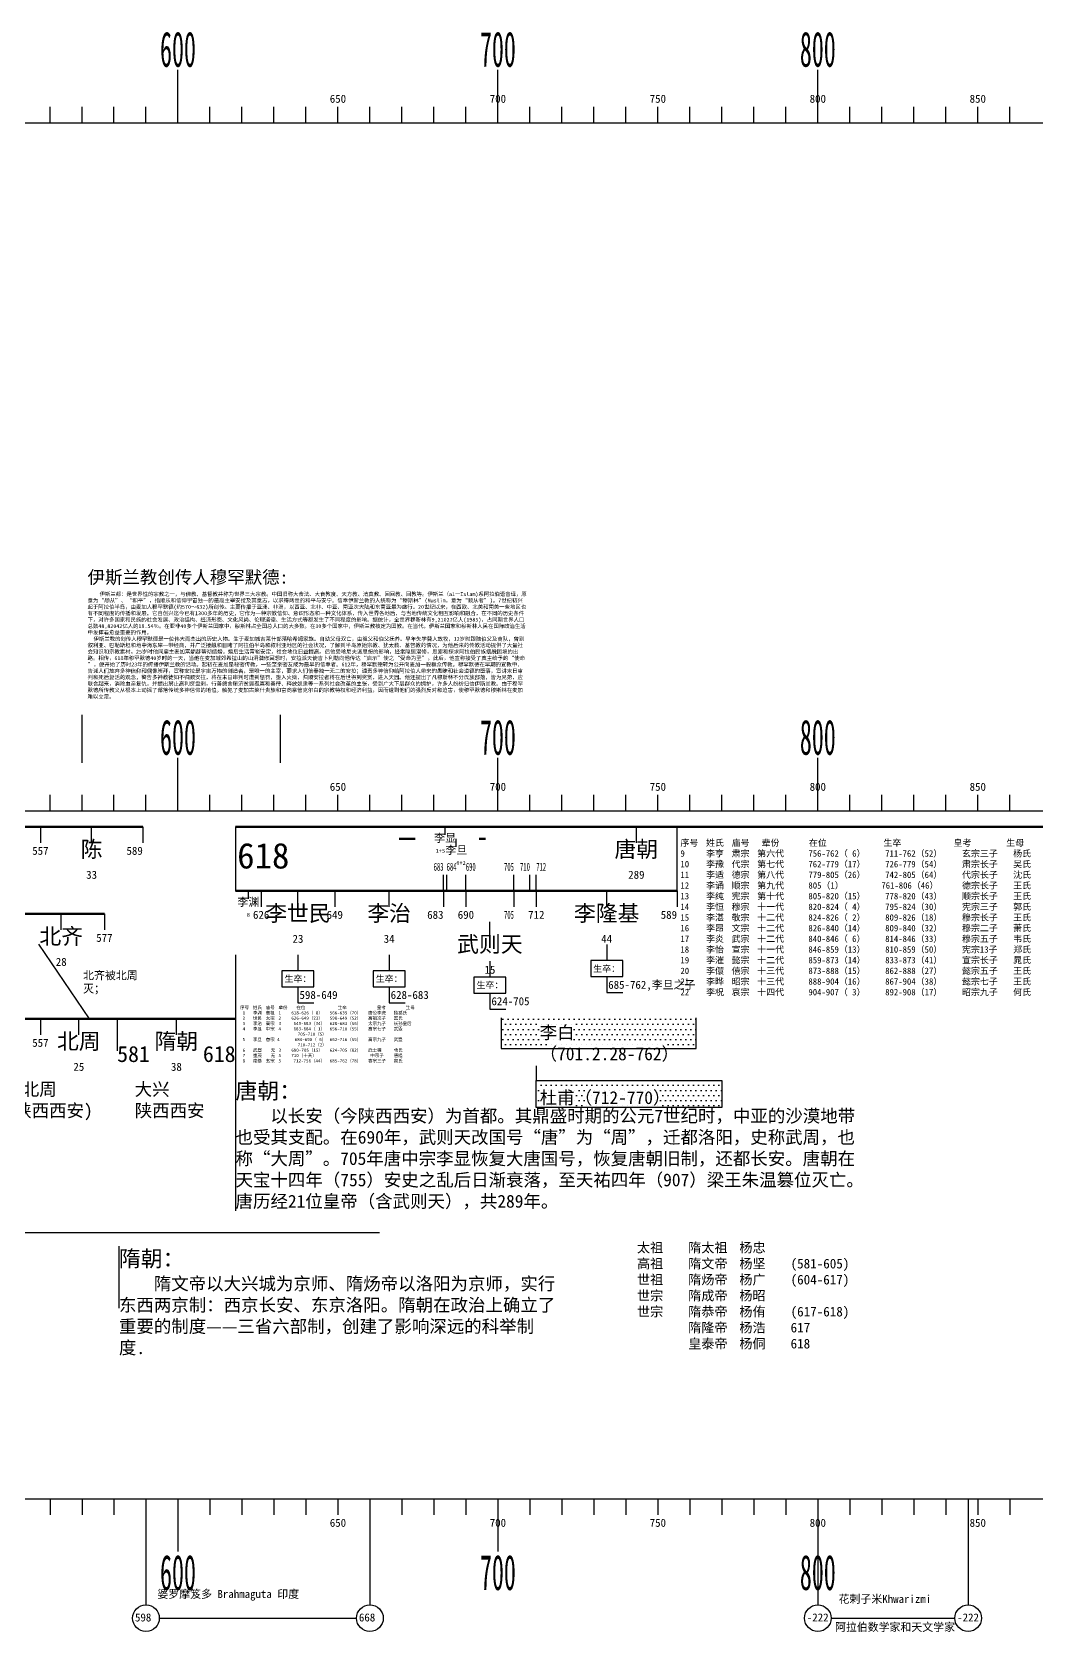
# Model space of a CAD drawing. Header units: millimetres. Extents: x 832 to 7246, y 34 to 740.
# Drawn here: x 5593.2 to 5907, y 239.7 to 739.7 of the extents above; entities that cross this region are included whole.
import ezdxf
from ezdxf.enums import TextEntityAlignment as Align

# ---------------------------------------------------------------- set-up
doc = ezdxf.new("R2010")
doc.units = ezdxf.units.MM
doc.header["$LTSCALE"] = 0.3
for name, color, linetype in [('event', 7, 'Continuous'), ('maths', 7, 'Continuous'), ('talent', 7, 'Continuous'), ('基准', 7, 'Continuous'), ('朝代', 7, 'Continuous')]:
    doc.layers.add(name, color=color, linetype=linetype)
doc.layers.add('粗线', color=5, linetype='Continuous', lineweight=50)
doc.styles.add('a2.5', font='', dxfattribs={"height": 2.5})
doc.styles.get("Standard").update_dxf_attribs({"font": ''})
doc.styles.get('a2.5').set_extended_font_data('SimSun')
doc.styles.get('Standard').set_extended_font_data('SimSun')
pattern_1 = [(0, (0, 180.3286), (0.79375, 1.5875), [0, -1.5875])]

# ---------------------------------------------------------------- blocks, each defined once
blk = doc.blocks.new('h1')
blk.add_line((0, 0), (0, 5))
blk.add_attdef('22', text='', height=2.5).set_placement((0, 7.5), align=Align.MIDDLE_CENTER)
blk = doc.blocks.new('h8')
at = {"layer": '朝代', "color": 7}
blk.add_line((0, 0), (0, 16.5), dxfattribs=at)
at = {"layer": '朝代', "color": 1, "width": 0.5}
blk.add_attdef('00', text='', height=11, dxfattribs=at).set_placement((0, 23), align=Align.MIDDLE_CENTER)
blk = doc.blocks.new('time')
at = {"layer": '朝代'}
blk.add_line((0, 0), (0, -5), dxfattribs=at)
blk.add_attdef('22', text='', height=2.5, dxfattribs=at).set_placement((0, -7.5), align=Align.MIDDLE_CENTER)
blk = doc.blocks.new('dynasty')
at = {"layer": '基准'}
blk.add_line((0, -5), (0, 0), dxfattribs=at)
at = {"layer": '朝代', "color": 1}
for tag, height, p in [('chao', 5, (0, -7)), ('始终', 2.5, (0, -11)), ('时间', 2.5, (0, -15))]:
    blk.add_attdef(tag, text='', height=height, dxfattribs=at).set_placement(p, align=Align.MIDDLE_CENTER)
blk = doc.blocks.new('event')
at = {"layer": 'event', "color": 5}
for p, q in [((5, -5), (-5, -5)), ((-5, -5), (-5, -10)), ((5, -10), (5, -5)), ((-5, -10), (0, -10)), ((0, -10), (2.5, -10)), ((0, -10), (0, -15)), ((2.5, -10), (5, -10)), ((0, -15), (5, -15))]:
    blk.add_line(p, q, dxfattribs=at)
blk.add_lwpolyline([(0, 0), (0, -5)], dxfattribs=at)
at = {"layer": 'event'}
blk.add_attdef('简要：', text='', height=2, dxfattribs=at).set_placement((0, -7.5), align=Align.MIDDLE_CENTER)
blk.add_attdef('事件', text='', height=2.5, dxfattribs=at).set_placement((0.48, -12.54), align=Align.MIDDLE_LEFT)
blk = doc.blocks.new('ma')
at = {"layer": 'maths'}
blk.add_line((0, 0), (0, -33.12), dxfattribs=at)
blk.add_circle((0, -37.29), 4.17, dxfattribs=at)
at = {"layer": 'maths', "style": 'a2.5'}
blk.add_attdef('AAAA', (-3.44, -38.32), '', height=2.5, dxfattribs=at)

msp = doc.modelspace()

# ---------------------------------------------------------------- hatches: boundary and pattern name
at = {"layer": 'talent'}
h = msp.add_hatch(dxfattribs=at)
h.set_pattern_fill('DOTS', color=256, style=0)
h.set_pattern_definition(pattern_1)
h.paths.add_polyline_path([(5800.808, 431.622), (5739.808, 431.622), (5739.808, 421.989), (5800.808, 421.989)])
h = msp.add_hatch(dxfattribs=at)
h.set_pattern_fill('DOTS', color=256, style=0)
h.set_pattern_definition(pattern_1)
h.paths.add_polyline_path([(5750.796, 412.063), (5750.796, 403.542), (5808.763, 403.542), (5808.763, 412.063)])

# ---------------------------------------------------------------- linework, layer by layer
for p, q in [((5656.809, 491.294), (5656.809, 471.294)), ((5794.809, 471.294), (5794.809, 491.294))]:
    msp.add_line(p, q)
at = {"layer": 'event'}
for p, q in [((5608.809, 511.294), (5608.809, 526.294)), ((5670.809, 511.294), (5670.809, 526.294))]:
    msp.add_line(p, q, dxfattribs=at)
at = {"layer": 'maths'}
for p, q in [((5595.198, 454.588), (5611.046, 431.294)), ((5632.977, 244.007), (5694.642, 244.007)), ((5842.978, 244.007), (5881.642, 244.007))]:
    msp.add_line(p, q, dxfattribs=at)
at = {"layer": 'talent'}
for p, q in [((5739.808, 431.622), (5739.808, 421.989)), ((5800.808, 421.989), (5800.808, 431.622)), ((5739.808, 421.989), (5800.808, 421.989)), ((5750.763, 416.622), (5750.763, 412.063)), ((5750.763, 412.063), (5808.763, 412.063)), ((5750.796, 403.542), (5750.796, 412.063)), ((5808.763, 412.063), (5808.763, 403.542)), ((5808.763, 403.542), (5750.796, 403.542))]:
    msp.add_line(p, q, dxfattribs=at)
at = {"layer": '基准'}
for p, q in [((5598.809, 711.294), (5598.809, 716.294)), ((5608.809, 711.294), (5608.809, 716.294)), ((5618.809, 711.294), (5618.809, 716.294)), ((5628.809, 711.294), (5628.809, 716.294)), ((5648.809, 711.294), (5648.809, 716.294)), ((5658.809, 711.294), (5658.809, 716.294)), ((5668.809, 711.294), (5668.809, 716.294)), ((5678.809, 711.294), (5678.809, 716.294)), ((5698.809, 711.294), (5698.809, 716.294)), ((5708.809, 711.294), (5708.809, 716.294)), ((5718.809, 711.294), (5718.809, 716.294)), ((5728.809, 711.294), (5728.809, 716.294)), ((5748.809, 711.294), (5748.809, 716.294)), ((5758.809, 711.294), (5758.809, 716.294)), ((5768.809, 711.294), (5768.809, 716.294)), ((5778.809, 711.294), (5778.809, 716.294)), ((5798.809, 711.294), (5798.809, 716.294)), ((5808.809, 711.294), (5808.809, 716.294)), ((5818.809, 711.294), (5818.809, 716.294)), ((5828.809, 711.294), (5828.809, 716.294)), ((5848.809, 711.294), (5848.809, 716.294)), ((5858.809, 711.294), (5858.809, 716.294)), ((5868.809, 711.294), (5868.809, 716.294)), ((5878.809, 711.294), (5878.809, 716.294)), ((5898.809, 711.294), (5898.809, 716.294)), ((838.809, 711.294), (7238.809, 711.294)), ((5598.809, 496.294), (5598.809, 501.294)), ((5608.809, 496.294), (5608.809, 501.294)), ((5618.809, 496.294), (5618.809, 501.294)), ((5628.809, 496.294), (5628.809, 501.294)), ((5648.809, 496.294), (5648.809, 501.294)), ((5658.809, 496.294), (5658.809, 501.294)), ((5668.809, 496.294), (5668.809, 501.294)), ((5678.809, 496.294), (5678.809, 501.294)), ((5698.809, 496.294), (5698.809, 501.294)), ((5708.809, 496.294), (5708.809, 501.294)), ((5718.809, 496.294), (5718.809, 501.294)), ((5728.809, 496.294), (5728.809, 501.294)), ((5748.809, 496.294), (5748.809, 501.294)), ((5758.809, 496.294), (5758.809, 501.294)), ((5768.809, 496.294), (5768.809, 501.294)), ((5778.809, 496.294), (5778.809, 501.294)), ((5798.809, 496.294), (5798.809, 501.294)), ((5808.809, 496.294), (5808.809, 501.294)), ((5818.809, 496.294), (5818.809, 501.294)), ((5828.809, 496.294), (5828.809, 501.294)), ((5848.809, 496.294), (5848.809, 501.294)), ((5858.809, 496.294), (5858.809, 501.294)), ((5868.809, 496.294), (5868.809, 501.294)), ((5878.809, 496.294), (5878.809, 501.294)), ((5898.809, 496.294), (5898.809, 501.294)), ((838.809, 496.294), (7238.809, 496.294)), ((838.809, 281.294), (7238.809, 281.294)), ((838.809, 281.294), (7238.809, 281.294)), ((838.809, 281.294), (7238.809, 281.294)), ((838.809, 281.294), (7238.809, 281.294)), ((838.809, 281.294), (7238.809, 281.294)), ((5598.809, 281.294), (5598.809, 276.294)), ((5608.809, 281.294), (5608.809, 276.294)), ((5618.809, 281.294), (5618.809, 276.294)), ((5628.809, 281.294), (5628.809, 276.294)), ((5648.809, 281.294), (5648.809, 276.294)), ((5658.809, 281.294), (5658.809, 276.294)), ((5668.809, 281.294), (5668.809, 276.294)), ((5678.809, 281.294), (5678.809, 276.294)), ((5698.809, 281.294), (5698.809, 276.294)), ((5708.809, 281.294), (5708.809, 276.294)), ((5718.809, 281.294), (5718.809, 276.294)), ((5728.809, 281.294), (5728.809, 276.294)), ((5748.809, 281.294), (5748.809, 276.294)), ((5758.809, 281.294), (5758.809, 276.294)), ((5768.809, 281.294), (5768.809, 276.294)), ((5778.809, 281.294), (5778.809, 276.294)), ((5798.809, 281.294), (5798.809, 276.294)), ((5808.809, 281.294), (5808.809, 276.294)), ((5818.809, 281.294), (5818.809, 276.294)), ((5828.809, 281.294), (5828.809, 276.294)), ((5848.809, 281.294), (5848.809, 276.294)), ((5858.809, 281.294), (5858.809, 276.294)), ((5868.809, 281.294), (5868.809, 276.294)), ((5878.809, 281.294), (5878.809, 276.294)), ((5898.809, 281.294), (5898.809, 276.294))]:
    msp.add_line(p, q, dxfattribs=at)
at = {"layer": '朝代'}
for p, q in [((5656.809, 451.294), (5656.809, 371.294)), ((5620.352, 360.292), (5620.352, 340.885))]:
    msp.add_line(p, q, dxfattribs=at)
at = {"layer": '朝代', "color": 4, "lineweight": 30}
msp.add_line((5351.811, 364.47), (5701.811, 364.47), dxfattribs=at)
at = {"layer": '粗线', "color": 2}
msp.add_line((5540.811, 491.294), (5627.811, 491.294), dxfattribs=at)
at = {"layer": '粗线'}
for p, q in [((5595.809, 491.294), (5627.809, 491.294)), ((5656.809, 491.294), (5656.809, 491.294)), ((5656.809, 491.294), (5945.809, 491.294)), ((5664.809, 471.294), (5687.809, 471.294)), ((5750.809, 471.294), (5794.809, 471.294)), ((5588.809, 464.088), (5615.809, 464.088)), ((5573.809, 431.294), (5595.809, 431.294)), ((5619.809, 431.294), (5656.809, 431.294))]:
    msp.add_line(p, q, dxfattribs=at)
at = {"layer": '粗线', "color": 3}
for p, q in [((5721.809, 491.294), (5722.809, 491.294)), ((5707.949, 487.518), (5712.949, 487.518)), ((5721.809, 471.294), (5722.809, 471.294)), ((5743.809, 471.294), (5748.809, 471.294)), ((5595.809, 431.294), (5619.809, 431.294))]:
    msp.add_line(p, q, dxfattribs=at)
at = {"layer": '粗线', "color": 7}
for p, q in [((5722.809, 491.294), (5728.809, 491.294)), ((5732.91, 487.518), (5734.91, 487.518)), ((5722.809, 471.294), (5728.809, 471.294)), ((5748.809, 471.294), (5750.809, 471.294))]:
    msp.add_line(p, q, dxfattribs=at)
at = {"layer": '粗线', "color": 4}
msp.add_line((5656.809, 471.294), (5664.809, 471.294), dxfattribs=at)
at = {"layer": '粗线', "color": 1}
for p, q in [((5687.809, 471.294), (5721.809, 471.294)), ((5728.809, 471.294), (5743.809, 471.294))]:
    msp.add_line(p, q, dxfattribs=at)

# ---------------------------------------------------------------- block references
at = {"layer": 'event'}
for p, values in [((5676.309, 451.294), {'简要：': '生卒：', '事件': '598-649'}), ((5704.809, 451.294), {'简要：': '生卒：', '事件': '628-683'}), ((5772.809, 454.462), {'简要：': '生卒：', '事件': '685-762,李旦之子'}), ((5736.309, 449.329), {'简要：': '生卒：', '事件': '624-705'})]:
    msp.add_blockref('event', p, dxfattribs=at).add_auto_attribs(values)
at = {"layer": 'maths'}
for p, values in [((5628.809, 281.294), {'AAAA': '598'}), ((5698.809, 281.294), {'AAAA': '668'}), ((5838.811, 281.294), {'AAAA': '-222'}), ((5885.809, 281.294), {'AAAA': '-222'})]:
    msp.add_blockref('ma', p, dxfattribs=at).add_auto_attribs(values)
at = {"layer": '基准'}
for name, p, values in [('h8', (5638.809, 711.294), {'00': '600'}), ('h8', (5738.809, 711.294), {'00': '700'}), ('h8', (5838.809, 711.294), {'00': '800'}), ('h1', (5688.809, 711.294), {'22': '650'}), ('h1', (5788.809, 711.294), {'22': '750'}), ('h1', (5888.809, 711.294), {'22': '850'}), ('h8', (5638.809, 496.294), {'00': '600'}), ('h8', (5738.809, 496.294), {'00': '700'}), ('h8', (5838.809, 496.294), {'00': '800'}), ('h1', (5688.809, 496.294), {'22': '650'}), ('h1', (5788.809, 496.294), {'22': '750'}), ('h1', (5888.809, 496.294), {'22': '850'})]:
    msp.add_blockref(name, p, dxfattribs=at).add_auto_attribs(values)
ref = msp.add_blockref('h1', (5738.809, 711.294), dxfattribs=at)
ref.add_attrib('22', '700', dxfattribs={"layer": '0', "color": 1, "height": 2.5}).set_placement((5738.809, 718.794), align=Align.MIDDLE_CENTER)
ref = msp.add_blockref('h1', (5838.809, 711.294), dxfattribs=at)
ref.add_attrib('22', '800', dxfattribs={"layer": '0', "color": 1, "height": 2.5}).set_placement((5838.809, 718.794), align=Align.MIDDLE_CENTER)
ref = msp.add_blockref('h1', (5738.809, 496.294), dxfattribs=at)
ref.add_attrib('22', '700', dxfattribs={"layer": '0', "color": 1, "height": 2.5}).set_placement((5738.809, 503.794), align=Align.MIDDLE_CENTER)
ref = msp.add_blockref('h1', (5838.809, 496.294), dxfattribs=at)
ref.add_attrib('22', '800', dxfattribs={"layer": '0', "color": 1, "height": 2.5}).set_placement((5838.809, 503.794), align=Align.MIDDLE_CENTER)
ref = msp.add_blockref('h8', (5638.809, 281.294), dxfattribs=dict(at, xscale=-1, rotation=180))
ref.add_attrib('00', '600', dxfattribs={"layer": '朝代', "color": 1, "height": 11, "width": 0.5}).set_placement((5638.811, 258.294), align=Align.MIDDLE_CENTER)
ref = msp.add_blockref('h1', (5688.809, 281.294), dxfattribs=dict(at, xscale=-1, rotation=180))
ref.add_attrib('22', '650', dxfattribs={"layer": '0', "height": 2.5}).set_placement((5688.809, 273.794), align=Align.MIDDLE_CENTER)
ref = msp.add_blockref('h8', (5738.809, 281.294), dxfattribs=dict(at, xscale=-1, rotation=180))
ref.add_attrib('00', '700', dxfattribs={"layer": '朝代', "color": 1, "height": 11, "width": 0.5}).set_placement((5738.811, 258.294), align=Align.MIDDLE_CENTER)
ref = msp.add_blockref('h1', (5738.809, 281.294), dxfattribs=dict(at, xscale=-1, rotation=180))
ref.add_attrib('22', '700', dxfattribs={"layer": '0', "color": 1, "height": 2.5}).set_placement((5738.809, 273.794), align=Align.MIDDLE_CENTER)
ref = msp.add_blockref('h1', (5788.809, 281.294), dxfattribs=dict(at, xscale=-1, rotation=180))
ref.add_attrib('22', '750', dxfattribs={"layer": '0', "height": 2.5}).set_placement((5788.809, 273.794), align=Align.MIDDLE_CENTER)
ref = msp.add_blockref('h8', (5838.809, 281.294), dxfattribs=dict(at, xscale=-1, rotation=180))
ref.add_attrib('00', '800', dxfattribs={"layer": '朝代', "color": 1, "height": 11, "width": 0.5}).set_placement((5838.811, 258.294), align=Align.MIDDLE_CENTER)
ref = msp.add_blockref('h1', (5838.809, 281.294), dxfattribs=dict(at, xscale=-1, rotation=180))
ref.add_attrib('22', '800', dxfattribs={"layer": '0', "color": 1, "height": 2.5}).set_placement((5838.809, 273.794), align=Align.MIDDLE_CENTER)
ref = msp.add_blockref('h1', (5888.809, 281.294), dxfattribs=dict(at, xscale=-1, rotation=180))
ref.add_attrib('22', '850', dxfattribs={"layer": '0', "height": 2.5}).set_placement((5888.809, 273.794), align=Align.MIDDLE_CENTER)
at = {"layer": '朝代'}
for name, p, values in [('time', (5595.809, 491.294), {'22': '557'}), ('dynasty', (5611.809, 491.294), {'chao': '陈', '时间': '33'}), ('time', (5664.809, 471.294), {'22': '626'}), ('dynasty', (5676.309, 471.294), {'chao': '李世民', '时间': '23'}), ('time', (5687.809, 471.294), {'22': '649'}), ('dynasty', (5704.809, 471.294), {'chao': '李治', '时间': '34'}), ('time', (5728.809, 471.294), {'22': '690'}), ('time', (5750.809, 471.294), {'22': '712'}), ('dynasty', (5772.809, 471.294), {'chao': '李隆基', '时间': '44'}), ('dynasty', (5602.309, 464.088), {'chao': '北齐', '时间': '28'}), ('time', (5615.809, 464.088), {'22': '577'}), ('dynasty', (5736.309, 461.627), {'chao': '武则天', '时间': '15'}), ('time', (5595.809, 431.294), {'22': '557'}), ('dynasty', (5607.809, 431.294), {'chao': '北周', '时间': '25'}), ('dynasty', (5638.309, 431.294), {'chao': '隋朝', '时间': '38'})]:
    msp.add_blockref(name, p, dxfattribs=at).add_auto_attribs(values)
ref = msp.add_blockref('time', (5627.811, 491.294), dxfattribs=at)
ref.add_attrib('22', '589', dxfattribs={"height": 2.5}).set_placement((5627.811, 483.794), align=Align.MIDDLE_RIGHT)
ref = msp.add_blockref('dynasty', (5722.309, 491.294), dxfattribs=dict(at, xscale=0.5, yscale=0.5, zscale=0.5))
ref.add_attrib('chao', '李显', dxfattribs={"color": 1, "height": 2.5}).set_placement((5722.309, 487.794), align=Align.MIDDLE_CENTER)
ref.add_attrib('时间', '1+5', dxfattribs={"color": 1, "height": 1.25}).set_placement((5722.309, 483.794), align=Align.MIDDLE_RIGHT)
for p, xscale, yscale, zscale, values in [((5782.088, 491.294), 0.9989999999997963, 0.9990000000000236, 0.9989999999999999, {'chao': '唐朝', '时间': '289'}), ((5660.809, 471.294), 0.5, 0.5, 0.5, {'chao': '李渊', '时间': '8'})]:
    msp.add_blockref('dynasty', p, dxfattribs=dict(at, xscale=xscale, yscale=yscale, zscale=zscale)).add_auto_attribs(values)
ref = msp.add_blockref('dynasty', (5725.809, 487.532), dxfattribs=dict(at, xscale=0.5, yscale=0.5, zscale=0.5))
ref.add_attrib('chao', '李旦', dxfattribs={"color": 1, "height": 2.5}).set_placement((5725.809, 484.032), align=Align.MIDDLE_CENTER)
ref.add_attrib('时间', '6+2', dxfattribs={"color": 1, "height": 1.25}).set_placement((5725.809, 480.032), align=Align.MIDDLE_LEFT)
ref = msp.add_blockref('h1', (5721.809, 471.294), dxfattribs=at)
ref.add_attrib('22', '683', dxfattribs={"layer": '0', "height": 2.5, "width": 0.5}).set_placement((5721.809, 478.794), align=Align.MIDDLE_RIGHT)
ref = msp.add_blockref('h1', (5722.809, 471.294), dxfattribs=at)
ref.add_attrib('22', '684', dxfattribs={"layer": '0', "height": 2.5, "width": 0.5}).set_placement((5722.809, 478.794), align=Align.MIDDLE_LEFT)
ref = msp.add_blockref('h1', (5728.809, 471.294), dxfattribs=at)
ref.add_attrib('22', '690', dxfattribs={"layer": '0', "height": 2.5, "width": 0.5}).set_placement((5728.809, 478.794), align=Align.MIDDLE_LEFT)
ref = msp.add_blockref('h1', (5743.809, 471.294), dxfattribs=at)
ref.add_attrib('22', '705', dxfattribs={"layer": '0', "height": 2.5, "width": 0.5}).set_placement((5743.809, 478.794), align=Align.MIDDLE_RIGHT)
ref = msp.add_blockref('h1', (5748.809, 471.294), dxfattribs=at)
ref.add_attrib('22', '710', dxfattribs={"layer": '0', "height": 2.5, "width": 0.5}).set_placement((5748.809, 478.794), align=Align.MIDDLE_RIGHT)
ref = msp.add_blockref('h1', (5750.809, 471.294), dxfattribs=at)
ref.add_attrib('22', '712', dxfattribs={"layer": '0', "height": 2.5, "width": 0.5}).set_placement((5750.809, 478.794), align=Align.MIDDLE_LEFT)
ref = msp.add_blockref('time', (5721.809, 471.294), dxfattribs=at)
ref.add_attrib('22', '683', dxfattribs={"height": 2.5}).set_placement((5721.809, 463.794), align=Align.MIDDLE_RIGHT)
ref = msp.add_blockref('time', (5743.809, 471.294), dxfattribs=at)
ref.add_attrib('22', '705', dxfattribs={"height": 2.5, "width": 0.5}).set_placement((5743.809, 463.794), align=Align.MIDDLE_RIGHT)
ref = msp.add_blockref('time', (5794.809, 471.294), dxfattribs=at)
ref.add_attrib('22', '589', dxfattribs={"height": 2.5}).set_placement((5794.809, 463.794), align=Align.MIDDLE_RIGHT)
ref = msp.add_blockref('time', (5619.809, 431.294), dxfattribs=dict(at, xscale=2, yscale=2, zscale=2))
ref.add_attrib('22', '581', dxfattribs={"height": 5}).set_placement((5619.809, 416.294), align=Align.BOTTOM_LEFT)
ref = msp.add_blockref('time', (5656.809, 431.294), dxfattribs=dict(at, xscale=2, yscale=2, zscale=2))
ref.add_attrib('22', '618', dxfattribs={"height": 5}).set_placement((5656.809, 416.294), align=Align.BOTTOM_RIGHT)

# ---------------------------------------------------------------- texts
at = {"insert": (5657.311, 486.267), "char_height": 8, "width": 22.81701, "attachment_point": 1, "style": 'a2.5'}
msp.add_mtext('618', dxfattribs=at)
at = {"attachment_point": 1}
for s, insert, char_height, width in [('{\\fSimSun|b0|i0|c134|p2;序号^I姓氏^I庙号^I 辈份^I      在位             生卒            皇考        生母\\P9^I李亨^I肃宗^I第六代^I756-762（ 6）^I711-762（52）^I玄宗三子^I杨氏\\P10^I李豫^I代宗^I第七代^I762-779（17）^I726-779（54）^I肃宗长子^I吴氏\\P11^I李适^I德宗^I第八代^I779-805（26）^I742-805（64）^I代宗长子^I沈氏\\P12^I李诵^I顺宗^I第九代^I805（1）^I     761-806（46）  ^I德宗长子^I王氏\\P13^I李纯^I宪宗^I第十代^I805-820（15）^I778-820（43）^I顺宗长子^I王氏\\P14^I李恒^I穆宗^I十一代^I820-824（ 4）^I795-824（30）^I宪宗三子^I郭氏\\P15^I李湛^I敬宗^I十二代^I824-826（ 2）^I809-826（18）^I穆宗长子^I王氏\\P16^I李昂^I文宗^I十二代^I826-840（14）^I809-840（32）^I穆宗二子^I萧氏\\P17^I李炎^I武宗^I十二代^I840-846（ 6）^I814-846（33）^I穆宗五子^I韦氏\\P18^I李怡^I宣宗^I十一代^I846-859（13）^I810-859（50）^I宪宗13子^I郑氏\\P19^I李漼^I懿宗^I十二代^I859-873（14）^I833-873（41）^I宣宗长子^I晁氏\\P20^I李儇^I僖宗^I十三代^I873-888（15）^I862-888（27）^I懿宗五子^I王氏\\P21^I李晔^I昭宗^I十三代^I888-904（16）^I867-904（38）^I懿宗七子^I王氏\\P22^I李柷^I哀宗^I十四代^I904-907（ 3）^I892-908（17）^I昭宗九子^I何氏}', (5795.864, 487.294), 2, 119.54393), ('{\\fSimSun|b0|i0|c134|p2;序号^I姓氏^I庙号^I辈份^I  在位             生卒            皇考        生母\\P 1^I李渊^I高祖^I1^I618-626（ 8）^I566-635（70）^I唐公李虎^I独孤氏\\P 2^I世民^I太宗^I2^I626-649（23）^I598-649（52）^I高祖次子^I窦氏\\P 3^I李治^I高宗^I3     649-683（34）^I628-683（56）^I太宗九子^I长孙皇后\\P 4^I李显^I中宗^I4     683-684（ 1）^I656-710（55）^I高宗七子^I武瞾\\P                       705-710（5）\\P 5^I李旦^I睿宗 4      684-690（ 6）^I662-716（55）^I高宗九子^I武瞾\\P                       710-712（2）\\P 6^I武瞾^I  无^I3^I690-705（15）^I624-705（82）^I武士彟^I杨氏\\P 7^I重茂^I  无^I5^I710（十天）^I            ^I      中宗子^I唐隆\\P 8^I隆基^I玄宗^I5     712-756（44）^I685-762（78）^I睿宗三子^I窦氏}', (5658.237, 435.333), 1, 54.10588), ('{\\fSimSun|b0|i0|c134|p2;\\H0.75x;太祖^I隋太祖^I杨忠^I\\P高祖^I隋文帝^I杨坚^I(581-605)\\P世祖^I隋炀帝^I杨广^I(604-617)\\P世宗^I隋成帝^I杨昭^I\\P世宗^I隋恭帝^I杨侑^I(617-618)\\P^I隋隆帝^I杨浩^I617\\P^I皇泰帝^I杨侗^I618}', (5782.297, 361.294), 4, 74.18224)]:
    msp.add_mtext(s, dxfattribs=dict(at, insert=insert, char_height=char_height, width=width))
at = {"layer": 'event', "attachment_point": 1}
for s, insert, char_height, width in [('{\\fSimSun|b1|i0|c134|p2;\\H4x;伊斯兰教\\fSimSun|b0|i0|c134|p2;创传人\\C1;穆罕默德:\\P\\H0.3x;    伊斯兰都：\\C256;是世界性的宗教之一，与佛教、基督教并称为世界三大宗教。中国旧称\\fSimSun|b1|i0|c134|p2;大食法\\fSimSun|b0|i0|c134|p2;、\\fSimSun|b1|i0|c134|p2;大食教度\\fSimSun|b0|i0|c134|p2;、\\fSimSun|b1|i0|c134|p2;天方教\\fSimSun|b0|i0|c134|p2;、\\fSimSun|b1|i0|c134|p2;清真教\\fSimSun|b0|i0|c134|p2;、\\fSimSun|b1|i0|c134|p2;回回教\\fSimSun|b0|i0|c134|p2;、\\fSimSun|b1|i0|c134|p2;回教\\fSimSun|b0|i0|c134|p2;等。伊斯兰（\\fSimSun|b0|i0|c0|p2;a1\\fSimSun|b0|i0|c134|p2;一\\fSimSun|b0|i0|c0|p2;Islam)\\fSimSun|b0|i0|c134|p2;系阿拉伯语音译，原意为“顺从”、“\\fSimSun|b1|i0|c134|p2;和平\\fSimSun|b0|i0|c0|p2;”\\fSimSun|b0|i0|c134|p2;，指顺从和信仰宇宙独一的最高主宰安拉及其意志，以求得两世的和平与安宁。信奉伊斯兰教的人统称为“\\fSimSun|b1|i0|c134|p2;穆斯林\\fSimSun|b0|i0|c0|p2;”(Muslim\\fSimSun|b0|i0|c134|p2;，意为“顺从者”\\fSimSun|b0|i0|c0|p2;)\\fSimSun|b0|i0|c134|p2;。\\fSimSun|b0|i0|c0|p2;7\\fSimSun|b0|i0|c134|p2;世纪初兴起于阿拉伯半岛，由麦加人\\fSimSun|b1|i0|c134|p2;穆罕默德\\fSimSun|b0|i0|c0|p2;(\\fSimSun|b0|i0|c134|p2;约\\fSimSun|b0|i0|c0|p2;570\\fSimSun|b0|i0|c134|p2;～\\fSimSun|b0|i0|c0|p2;632)\\fSimSun|b0|i0|c134|p2;所创传。主要传播于亚洲、非洲，以西亚、北非、中亚、南亚次大陆和东南亚最为盛行。\\fSimSun|b0|i0|c0|p2;20\\fSimSun|b0|i0|c134|p2;世纪以来，在西欧、北美和南美一些地区也有不同程度的传播和发展。它自创兴迄今已有\\fSimSun|b0|i0|c0|p2;1300\\fSimSun|b0|i0|c134|p2;多年的历史，它作为一种宗教信仰、意识形态和一种文化体系，传入世界各地后，与当地传统文化相互影响和融合，在不同的历史条件下，对许多国家和民族的社会发展、政治结构、经济形态、文化风尚、伦理道德、生活方式等都发生了不同程度的影响。据统计，全世界穆斯林有\\fSimSun|b0|i0|c0|p2;9,21027\\fSimSun|b0|i0|c134|p2;亿人\\fSimSun|b0|i0|c0|p2;(1985)\\fSimSun|b0|i0|c134|p2;，占同期世界人口总数\\fSimSun|b0|i0|c0|p2;48,82042\\fSimSun|b0|i0|c134|p2;亿人的\\fSimSun|b0|i0|c0|p2;18.54\\fSimSun|b0|i0|c134|p2;％。在亚非\\fSimSun|b0|i0|c0|p2;40\\fSimSun|b0|i0|c134|p2;多个伊斯兰国家中，穆斯林占全国总人口的大多数。在\\fSimSun|b0|i0|c0|p2;30\\fSimSun|b0|i0|c134|p2;多个国家中，伊斯兰教被定为国教。在当代，伊斯兰国家和穆斯林人民在国际政治生活中发挥着愈益重要的作用。^J\\~ 伊斯兰教的创传人穆罕默德是一位伟大而杰出的历史人物。生于麦加城古莱什部落哈希姆家族。自幼父母双亡，由祖父和伯父抚养。早年失学替人放牧，\\fSimSun|b0|i0|c0|p2;12\\fSimSun|b0|i0|c134|p2;岁时跟随伯父及商队，曾到叙利亚、巴勒斯坦和地中海东岸一带经商，并广泛接触和目睹了阿拉伯半岛和叙利亚地区的社会状况，了解到半岛原始宗教、犹太教、基督教的情况，为他后来的传教活动提供了大量社会知识和宗教素材。\\fSimSun|b0|i0|c0|p2;25\\fSimSun|b0|i0|c134|p2;岁时他同雇主麦加富孀赫蒂彻结婚，婚后生活富裕安定，社会地位日益提高。后他受哈尼夫派思想的影响，经常隐居潜修，思索和探求阿拉伯民族摆脱困境的出路。相传，\\fSimSun|b0|i0|c0|p2;610\\fSimSun|b0|i0|c134|p2;年穆罕默德\\fSimSun|b0|i0|c0|p2;40\\fSimSun|b0|i0|c134|p2;岁时的一天，当他在麦加城郊希拉山的山洞潜修冥想时，安拉派天使吉卜利勒向他传达“启示”使之“受命为圣”。此后，他宣称接受了真主给予的“使命”，便开始了历时\\fSimSun|b0|i0|c0|p2;23\\fSimSun|b0|i0|c134|p2;年的传播伊斯兰教的活动。起初在麦加是秘密传教，一些至亲密友成为最早的信奉者。\\fSimSun|b0|i0|c0|p2;612\\fSimSun|b0|i0|c134|p2;年，穆罕默德转为公开向麦加一般群众传教。穆罕默德在早期的宣教中，告诫人们放弃多神信仰和偶像崇拜，宣称安拉是宇宙万物的创造者，是唯一的主宰，要求人们信奉独一无二的安拉；谴责多神信仰给阿拉伯人带来的愚昧和社会道德的堕落，宣讲末日审判和死后复活的观念，警告多神教徒如不归顺安拉，将在末日审判时遭到惩罚，堕入火狱，归顺安拉者将在后世得到奖赏，进入天园。他还提出了凡穆斯林不分氏族部落，皆为兄弟，应联合起来，消除血亲复仇，并提出禁止高利贷盘剥，行善施舍赈济贫弱孤寡和善待、释放奴隶等一系列社会改革的主张，受到广大下层群众的拥护，许多人纷纷归信伊斯兰教。由于穆罕默德所传教义从根本上动摇了部落传统多神信仰的地位，触犯了麦加古莱什贵族和富商掌管克尔白的宗教特权和经济利益，因而遭到他们的强烈反对和迫害，使穆罕默德和穆斯林在麦加难以立足。}', (5610.553, 571.294), 1, 119.18612), ('{\\fSimSun|b0|i0|c134|p2;西魏^I北周^I\\P长安(陕西西安)}', (5573.985, 411.294), 4, 75.3962), ('{\\fSimSun|b0|i0|c134|p2;大兴^I\\P陕西西安}', (5625.283, 411.294), 4, 22.59456), ('{\\fSimSun|b0|i0|c134|p2;\\H1.25X;唐朝：\\H0.8X;\\P    以长安（今陕西西安）为首都。其鼎盛时期的公元7世纪时，中亚的沙漠地带也受其支配。在690年，武则天改国号“唐”为“周”，迁都洛阳，史称武周，也称“大周”。705年唐中宗李显恢复大唐国号，恢复唐朝旧制，还都长安。唐朝在天宝十四年（755）安史之乱后日渐衰落，至天祐四年（907）梁王朱温篡位灭亡。唐历经21位皇帝（含武则天），共289年。}', (5656.809, 411.294), 4, 198.20651), ('{\\fSimSun|b0|i0|c134|p2;\\H1.25x;隋朝：\\H0.8x;    \\P    隋文帝以大兴城为京师、隋炀帝以洛阳为京师，实行东西两京制：西京长安、东京洛阳。隋朝在政治上确立了重要的制度——三省六部制，创建了影响深远的科举制度.}', (5620.352, 358.87), 4, 136.16756)]:
    msp.add_mtext(s, dxfattribs=dict(at, insert=insert, char_height=char_height, width=width))
at = {"layer": 'maths', "char_height": 2.5, "attachment_point": 1, "style": 'a2.5'}
for s, insert, width in [('北齐被北周灭；', (5609.148, 446.118), 18.50271), ('婆罗摩笈多 Brahmaguta 印度', (5632.394, 252.794), 60.25566), ('花剌子米Khwarizmi', (5845.301, 251.25), 34.38886), ('阿拉伯数学家和天文学家', (5844.178, 242.461), 40.66189)]:
    msp.add_mtext(s, dxfattribs=dict(at, insert=insert, width=width))
at = {"layer": 'talent', "char_height": 4, "width": 43.10923, "attachment_point": 1}
for s, insert in [('{\\fSimSun|b0|i0|c134|p2;李白（701.2.28-762）}', (5751.861, 429.012)), ('{\\fSimSun|b0|i0|c134|p2;杜甫（712-770）}', (5751.861, 408.665))]:
    msp.add_mtext(s, dxfattribs=dict(at, insert=insert))

doc.saveas('drawing.dxf')
